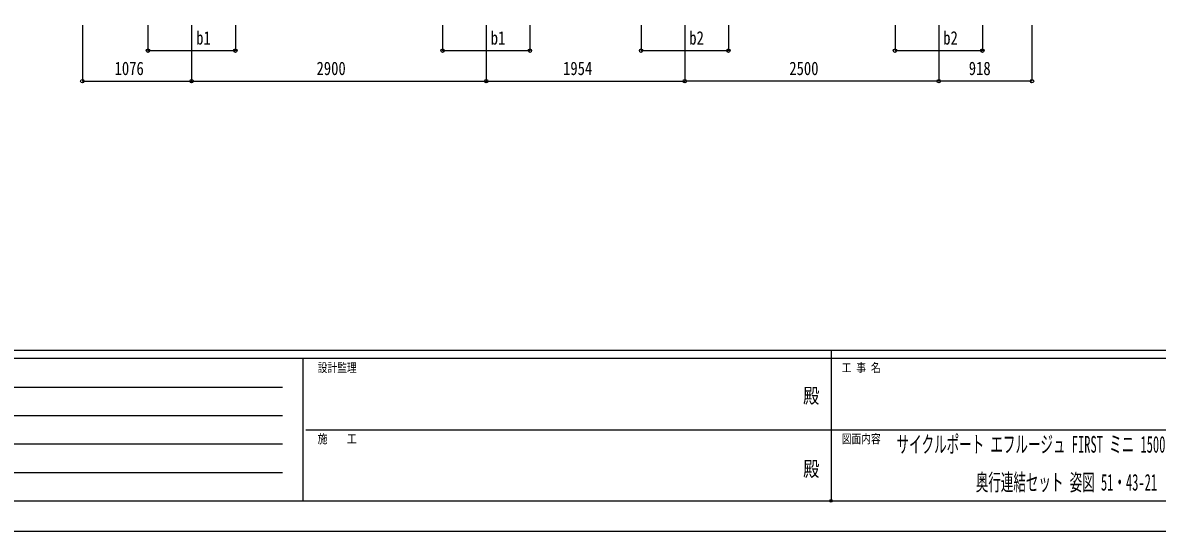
# Model space of a CAD drawing. Units: millimetres, scale not verified. Extents: x -16820 to 16820, y -11880 to 11880.
# Drawn here: x -7977 to 3192, y -11880 to -6875 of the extents above; entities that cross this region are included whole.
import ezdxf
from ezdxf.enums import TextEntityAlignment as Align

# ---------------------------------------------------------------- set-up
doc = ezdxf.new("R2010")
doc.units = ezdxf.units.MM
doc.header["$LTSCALE"] = 50
doc.header["$PDMODE"] = 32
doc.header["$PDSIZE"] = 25
for name, color, linetype in [('0-2_USER1', 3, 'Continuous'), ('0-7_YKK_D', 6, 'Continuous'), ('0-8_YKK_ZWAK', 7, 'Continuous')]:
    doc.layers.add(name, color=color, linetype=linetype)
doc.styles.add('ＭＳ ゴシック', font='')
doc.styles.get('ＭＳ ゴシック').set_extended_font_data('MS Gothic')

msp = doc.modelspace()

# ---------------------------------------------------------------- linework, layer by layer
at = {"layer": '0-7_YKK_D'}
for p, q in [((-7389.92, -6899.95), (-7389.92, -7450.95)), ((-6743.92, -6900.01), (-6743.92, -7150.95)), ((-6313.92, -6899.95), (-6313.92, -7450.95)), ((-6313.92, -6899.95), (-6313.92, -7450.95)), ((-5883.92, -6900.01), (-5883.92, -7150.95)), ((-3843.92, -6900.01), (-3843.92, -7150.95)), ((-3413.92, -6899.95), (-3413.92, -7450.95)), ((-3413.92, -6899.95), (-3413.92, -7450.95)), ((-2983.92, -6900.01), (-2983.92, -7150.95)), ((-1889.92, -6900.01), (-1889.92, -7150.95)), ((-1459.92, -6899.95), (-1459.92, -7450.95)), ((-1459.92, -6899.95), (-1459.92, -7450.95)), ((-1029.92, -6900.01), (-1029.92, -7150.95)), ((610.08, -6900.01), (610.08, -7150.95)), ((1040.08, -6899.95), (1040.08, -7450.95)), ((1040.08, -6899.95), (1040.08, -7450.95)), ((1470.08, -6900.01), (1470.08, -7150.95)), ((1958.08, -6899.95), (1958.08, -7450.95)), ((-6743.92, -7149.95), (-5883.92, -7149.95)), ((-3843.92, -7149.95), (-2983.92, -7149.95)), ((-1889.92, -7149.95), (-1029.92, -7149.95)), ((610.08, -7149.95), (1470.08, -7149.95)), ((-7389.92, -7449.95), (-6313.92, -7449.95)), ((-6313.92, -7449.95), (-3413.92, -7449.95)), ((-3413.92, -7449.95), (-1459.92, -7449.95)), ((1040.08, -7449.95), (-1459.92, -7449.95)), ((1958.08, -7449.95), (1040.08, -7449.95))]:
    msp.add_line(p, q, dxfattribs=at)
for centre in [(-6743.92, -7149.95), (-5883.92, -7149.95), (-3843.92, -7149.95), (-2983.92, -7149.95), (-1889.92, -7149.95), (-1029.92, -7149.95), (610.08, -7149.95), (1470.08, -7149.95), (-7389.92, -7449.95), (-6313.92, -7449.95), (-6313.92, -7449.95), (-3413.92, -7449.95), (-3413.92, -7449.95), (-1459.92, -7449.95), (-1459.92, -7449.95), (1040.08, -7449.95), (1040.08, -7449.95), (1958.08, -7449.95)]:
    msp.add_circle(centre, 17, dxfattribs=at)
at = {"layer": '0-8_YKK_ZWAK'}
for p, q in [((15580.08, -10100), (-15619.92, -10100)), ((-19.92, -10100), (-19.92, -11580)), ((-5219.92, -10180), (-15619.92, -10180)), ((-5219.92, -10180), (-5219.92, -11580)), ((-19.92, -10180), (-5219.92, -10180)), ((5180.08, -10180), (-19.92, -10180)), ((-15449.92, -10460), (-5419.92, -10460)), ((-15449.92, -10740), (-5419.92, -10740)), ((-5189.92, -10880), (-19.92, -10880)), ((-19.92, -10880), (5180.08, -10880)), ((-15449.92, -11020), (-5419.92, -11020)), ((-15449.92, -11300), (-5419.92, -11300)), ((-15619.92, -11580), (-5219.92, -11580)), ((-5219.92, -11580), (-19.92, -11580)), ((-19.92, -11580), (5180.08, -11580))]:
    msp.add_line(p, q, dxfattribs=at)
msp.add_lwpolyline([(-16820, -11880), (16820, -11880), (16820, 11880), (-16820, 11880)], close=True, dxfattribs=at)
msp.add_point((-19.92, -11580), dxfattribs=at)

# ---------------------------------------------------------------- texts
at = {"layer": '0-2_USER1', "style": 'ＭＳ ゴシック', "width": 0.55}
for s, p in [('サイクルポート エフルージュ FIRST ミニ 1500タイプ', (625.31, -11155.33)), ('奥行連結セット 姿図 51・43-21', (1405.57, -11528.67))]:
    msp.add_text(s, height=164.2, dxfattribs=at).set_placement(p, align=Align.BOTTOM_LEFT)
at = {"layer": '0-7_YKK_D', "style": 'ＭＳ ゴシック', "width": 0.8}
for s, p in [('b1', (-6269.32, -7129.95)), ('b1', (-3369.52, -7129.95)), ('b2', (-1415.32, -7129.95)), ('b2', (1084.68, -7129.95)), ('1076', (-7072.72, -7429.95)), ('2900', (-5084.72, -7429.95)), ('1954', (-2657.72, -7429.95)), ('2500', (-430.72, -7429.95)), ('918', (1335.88, -7429.95))]:
    msp.add_text(s, height=132, dxfattribs=at).set_placement(p, align=Align.BOTTOM_LEFT)
at = {"layer": '0-8_YKK_ZWAK', "style": 'ＭＳ ゴシック', "width": 0.8}
for s, height, p in [('設計監理', 87.98, (-5073.25, -10340)), ('工 事 名', 87.98, (85.08, -10340)), ('殿', 146.6, (-294.67, -10663.33)), ('施\u3000\u3000工', 87.98, (-5073.25, -11040)), ('図面内容', 87.98, (85.08, -11040)), ('殿', 146.6, (-294.67, -11383.33))]:
    msp.add_text(s, height=height, dxfattribs=at).set_placement(p, align=Align.BOTTOM_LEFT)

doc.saveas('drawing.dxf')
